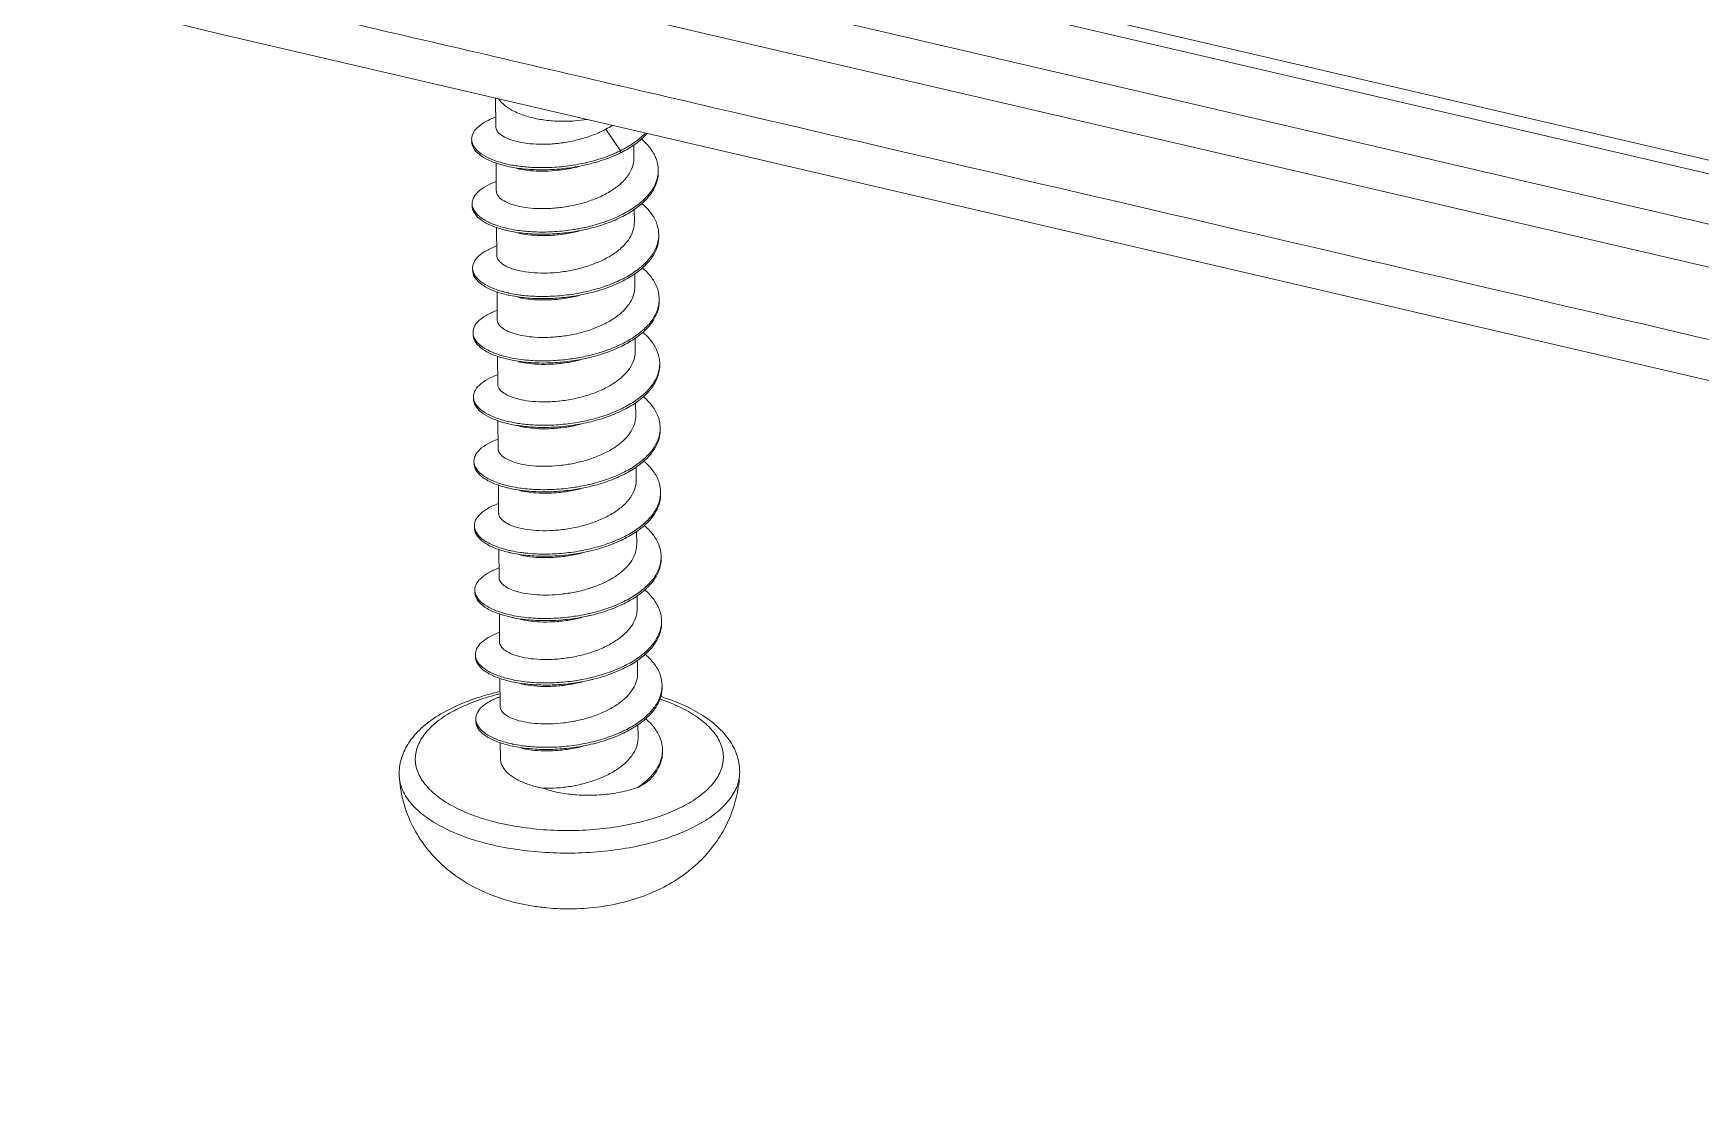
# Model space of a CAD drawing. Header units: millimetres. Extents: x 2741 to 3169, y 1046 to 1343.
# Drawn here: x 2906.36 to 2919.72, y 1077.72 to 1086.26 of the extents above; entities that cross this region are included whole.
import ezdxf

# ---------------------------------------------------------------- set-up
doc = ezdxf.new("R2010")
doc.units = ezdxf.units.MM
doc.layers.add('from', color=7, linetype='Continuous', lineweight=13)

# ---------------------------------------------------------------- blocks, each defined once
blk = doc.blocks.new('*u57')
at = {"color": 7, "linetype": 'Continuous'}
for p, q in [((-7.808424326146451, 22.87315859385569), (-122.8048447477468, 49.65157841505572)), ((-15.39636975754684, 25.9610767150557), (-114.4045465994468, 49.01642512875571)), ((-15.55259597934673, 25.82995056145569), (-114.5365916665464, 48.8796679528557)), ((-15.77182649304677, 25.25969941355572), (-114.7566538188466, 48.3096104627557)), ((-121.8494613943467, 48.03123806905569), (-6.841690504246799, 21.25016474595571)), ((-118.4183360347465, 46.88042782695572), (-118.4208852362467, 47.23284532795572)), ((-117.0614337330467, 46.84877728605574), (-116.8807002545468, 46.58397553255571)), ((-116.8807002545468, 46.58397553255571), (-116.8805087201467, 46.55749662745575)), ((-116.7155074920465, 46.49554082795572), (-116.7166517936466, 46.65373621275569)), ((-118.4125900035465, 46.08606067355572), (-118.4151026537465, 46.43342509855574)), ((-116.7097614608465, 45.70117367445573), (-116.7109275649468, 45.86238316135575)), ((-118.4068439724465, 45.29169352005567), (-118.4093586153467, 45.63933343375572)), ((-116.7040154297465, 44.90680652095568), (-116.7051892847467, 45.06908755605571)), ((-118.4010979412465, 44.49732636655574), (-118.4036040517467, 44.84378668965576)), ((-116.6982693985465, 44.11243936745575), (-116.6994340003466, 44.27344117575569)), ((-118.3953519101465, 43.70295921305569), (-118.3978483765468, 44.04808628215574)), ((-116.6925233674465, 43.31807221405575), (-116.6936660885467, 43.47604909475569)), ((-118.3896058789464, 42.9085920595557), (-118.3921181474466, 43.25590370025571)), ((-117.2789222188467, 43.25975256675576), (-117.2752742690468, 43.26059851315574)), ((-116.6867773363465, 42.5237050605557), (-116.6879427395465, 42.68481766955574)), ((-118.3838598478465, 42.1142249061557), (-118.3863746556467, 42.4618876070557)), ((-116.6810313051465, 41.72933790705571), (-116.6822051541467, 41.8916181002557)), ((-118.3781138167465, 41.31985775265571), (-118.3806208072465, 41.66643974515569)), ((-116.6752852740465, 40.93497075355572), (-116.6764483700467, 41.09576440225567)), ((-118.3723677855464, 40.52549059915566), (-118.3748689431468, 40.87126621075572)), ((-116.6695392428464, 40.14060360005567), (-116.6706982640467, 40.3008339141557)), ((-118.3666217544464, 39.73112344565573), (-118.3691367675465, 40.07881453665573)), ((-116.6637932117465, 39.34623644665567), (-116.6649663066464, 39.5084124000557)), ((-118.3619550211465, 39.08596515885574), (-118.3633745961465, 39.28221604555574)), ((-118.1459250147468, 37.30375122905571), (-118.0660272436467, 37.28648097865573)), ((-117.8073826657464, 37.24834208615573), (-117.7910405559464, 37.24621104065568))]:
    blk.add_line(p, q, dxfattribs=at)
blk.add_lwpolyline([(-124.1236967071468, 48.6634486054557), (-122.8072995105467, 48.26531738695576), (-121.8494613943467, 48.03123806905569)], dxfattribs=at)
for centre, radius, start, end in [((-117.5691244451468, 47.97531556235572), 1.5523385407, 295.9566858886882, 296.3258461825041), ((-117.5551639918467, 47.92104781635572), 1.5213255997, 296.3251974870036, 296.8230466709131), ((-117.8328610687468, 48.73656053855575), 2.3598462079, 280.5307520643049, 283.0020711014049), ((-117.8237678251467, 48.69593735505566), 2.3182186861, 283.0089802595114, 283.1652606744097), ((-116.8034124431465, 46.3415531334557), 0.3889460718, 352.7841283953026, 0.4833420554999617), ((-117.9096021045466, 47.2589438609557), 1.6745739922, 257.9520804643929, 261.9877242949879), ((-117.8255649783464, 47.93516081485569), 2.3526482396, 280.5064663056078, 282.9895626614959), ((-116.7856163898464, 45.54715199635575), 0.3769502088, 356.5333283515991, 0.5039543418992888), ((-117.8209567337467, 47.14690309335572), 2.3588596289, 280.4899809887067, 282.9663222206067), ((-117.9299641331468, 46.33557194285572), 1.5429555604, 257.3735663220104, 257.8734409949129), ((-117.9030194131465, 46.46823694335569), 1.6783212882, 257.9255264407076, 261.9464412781132), ((-117.8338418045464, 47.2139785654557), 2.4271599978, 280.321744991609, 280.5007859374096), ((-116.7894109696467, 44.75380997415573), 0.3864900547, 356.4718900100991, 0.3395513897003528), ((-117.8971174613466, 45.6758132778557), 1.6802661656, 258.0187352721001, 261.9186172505929), ((-117.8178945015466, 46.36505720635569), 2.3716617452, 280.5519215859115, 282.9447738092869), ((-116.7928161551467, 43.95933690835568), 0.3955870884, 356.537305253501, 0.3470347377012494), ((-117.8098848635468, 45.55908617095571), 2.3598424426, 280.5317952226057, 283.0028306986074), ((-116.7808757181465, 43.16411186485573), 0.3893917276, 352.5681153965968, 0.4787641308997954), ((-117.8865626527468, 44.08184846705569), 1.6749510397, 257.9541375780058, 261.9888929195957), ((-117.8025943823468, 44.75772197645568), 2.3526801157, 280.5074665122896, 282.9904333156991), ((-116.7629779485464, 42.36965065055574), 0.3772937809, 356.5372469631002, 0.5084630122004686), ((-117.9077149259465, 43.15455987135567), 1.539336761, 257.2946676874093, 257.8735284007008), ((-117.8801428779466, 43.29017624365571), 1.677719796, 257.9258531058952, 261.9486737479086), ((-117.7978577800468, 43.96887095675572), 2.3582846908, 280.4903995057063, 282.9674519907955), ((-116.7666063738466, 41.5763574358557), 0.3866688393, 356.4708878533986, 0.3370117834000043), ((-117.8730147762467, 42.50485486855575), 1.6868681705, 258.0222144560021, 261.9068778378994), ((-117.7945056115468, 43.1855436025557), 2.3695775845, 280.5493824235007, 282.9447295474), ((-116.7696740778465, 40.7814565448557), 0.3954197444, 356.5839937532999, 0.4068232195991943), ((-118.5302196104467, 40.37007606505574), 0.1409345532, 179.8502377694999, 190.1258872708034), ((-117.8694070997467, 41.69885985945575), 1.6750472233, 257.965761725792, 261.9106969039903), ((-117.7856485676466, 42.37578085005566), 2.3538750304, 280.5157584422972, 282.9963802708108), ((-117.7716717106464, 42.31400931305575), 2.290542584, 283.003207615408, 284.0158634853032), ((-116.7453463512466, 39.98660539505568), 0.3769035521, 356.5309430630001, 0.5004501783999261), ((-117.7810445272466, 41.58784535055577), 2.3604028675, 280.505225237896, 282.9631086770893), ((-117.8864028638468, 40.79125520495575), 1.5595484002, 257.7418965631884, 257.874537110109), ((-117.8622560449467, 40.91072420075568), 1.6814248118, 257.9251984448899, 261.936319288603), ((-116.7555317191468, 39.1933209806557), 0.3928026098, 356.4973026576999, 0.3222431370991575), ((-119.1553015448467, 38.89426526625573), 0.4551814453, 183.1935309715002, 188.0860794625001), ((-117.5680067835465, 40.14676586715575), 1.4508058743, 256.9103156961989, 259.478492287889), ((-117.1047418384464, 39.42247643135568), 0.8168784721, 314.0083849618049, 314.624551408197), ((-117.7177215835468, 41.11039490495568), 2.8944857009, 253.1793972305019, 256.940509764594), ((-117.6035932211466, 39.64540709955571), 2.4036380739, 249.8094195619047, 256.960098873597)]:
    blk.add_arc(centre, radius, start, end, dxfattribs=at)
for points, start_tangent, end_tangent in [([(-7.690982559946406, 21.95600686775572), (-9.484798620546371, 22.37360424925572), (-11.28283633304682, 22.79249058355572), (-14.8765317008465, 23.62929548295574), (-22.06429285394643, 25.30305343115572), (-29.25213064714671, 26.97683503235567), (-36.43997378444647, 28.65061821965571), (-50.81566232794648, 31.99818523615568), (-65.19135069854656, 35.34575220385568), (-79.56703906984649, 38.69331917085572), (-93.94272762884657, 42.04088617295571), (-101.1305706763465, 43.71466944385571), (-108.3184077932465, 45.38845167545571), (-115.5061583010465, 47.06221954535573), (-119.0997952140465, 47.89907892585575), (-120.8981587062467, 48.31766162695573), (-121.5833731360467, 48.4774819567557)], (-0.9737371994839252, 0.2276749137283307), (-0.9738609253290512, 0.2271451036611712)), ([(-117.2951214244467, 46.96951617975571), (-117.4458629342466, 46.95132936695575), (-117.6290384606468, 46.9468066156557), (-117.8095462260467, 46.96084219065574), (-117.9789849187464, 46.99278226655571), (-118.1294835691465, 47.04114382795569), (-118.2540286534468, 47.10367352505568), (-118.3468331652466, 47.17746495035573), (-118.3820538435466, 47.22054040605576)], (-0.9862660545732995, -0.1651643714498299), (-0.5607000043619937, 0.8280190246053892)), ([(-118.4201680296464, 46.9978682241557), (-118.5142835576466, 46.95803721835568), (-118.6255091628468, 46.88770283865574), (-118.6940752629466, 46.80910093085572), (-118.7172262585468, 46.72642334855573), (-118.7172217022467, 46.72538181815571)], (-0.9404775777129045, -0.3398557426604228), (0.008191619439648374, -0.9999664481226138)), ([(-116.9820551934467, 46.89639042815571), (-117.0614337330467, 46.84877728605574)], (-0.8334058626761164, -0.5526614407185272), (-0.8786220436965421, -0.4775178576037885)), ([(-118.7172217022467, 46.72538181815571), (-118.7147428346466, 46.70000874745574)], (0.008191621280707944, -0.9999664481075321), (0.1814101927236181, -0.9834075157207108)), ([(-118.7170301678466, 46.69890291305575), (-118.6938451094466, 46.61754727795574), (-118.6252567668466, 46.5397753204557), (-118.5140410124468, 46.47078698015571), (-118.3646869198465, 46.41438671245572), (-118.2697033727468, 46.39021870725571)], (0.008191619546398871, -0.9999664481217394), (0.9770648689399112, -0.2129418744245346)), ([(-118.7147428346466, 46.70000874745574), (-118.6940366438466, 46.64402618305576), (-118.6254483012467, 46.56625422555572), (-118.5142325468464, 46.49726588525573), (-118.3648784542465, 46.44086561755569), (-118.2640470949468, 46.41543529225572)], (0.1814101932723313, -0.983407515619489), (0.9779010619220567, -0.209068202010047)), ([(-117.0614337330467, 46.84877728605574), (-117.2163194647464, 46.77776031925572), (-117.3871547172466, 46.72300118605574), (-117.5662341546467, 46.68576222145566), (-117.7454771674466, 46.66651384265572), (-117.9167950238466, 46.66491299865572), (-118.0725138132466, 46.6798274478557), (-118.2055652300464, 46.70938007195571), (-118.3099280720467, 46.75102593205571), (-118.3808881868467, 46.80167260595567), (-118.4152489484468, 46.8578311156557), (-118.4179213358466, 46.88042658355573)], (-0.8786220435412014, -0.4775178578896116), (0.002657493296748813, 0.9999964688584544)), ([(-116.8807002545468, 46.58397553255571), (-116.7114431987466, 46.68338682505566), (-116.5767914884468, 46.79704635095572), (-116.5721136882466, 46.80193923945569)], (0.8962839358317286, 0.4434806719238006), (0.6878237676226144, 0.7258777202073582)), ([(-116.8686862947466, 46.56341017995572), (-116.7112516644465, 46.65690791995576), (-116.5765999540467, 46.7705674458557), (-116.5529305335467, 46.79628469545571)], (0.8923966768770812, 0.4512517823773582), (0.6592552277852051, 0.7519192407685)), ([(-116.4144802108467, 46.3448342086557), (-116.4236723199465, 46.42655946775574), (-116.4757694197465, 46.55741813455575), (-116.5717461976465, 46.68102559055569), (-116.6250900188465, 46.73053390925571)], (-0.008112974961196607, 0.9999670892770817), (-0.7616403211507705, 0.6480000163559808)), ([(-116.7155457897466, 46.49560716385571), (-116.7252839563466, 46.41348313775575), (-116.7707719723467, 46.30532266965577), (-116.8496585755465, 46.20502927725568), (-116.9618481536468, 46.11184415635569), (-117.1022514835468, 46.03042396465571), (-117.2614581216467, 45.9648517952557), (-117.4301012579467, 45.91662848665567), (-117.6065432643468, 45.88477218485571), (-117.7830478248466, 45.87014247875572), (-117.9482183928467, 45.87255046195571)], (0.005993992985285389, -0.9999820358626911), (-0.9978192261374565, 0.06600599935193542)), ([(-117.2972887022465, 46.41176953155571), (-117.0781554229466, 46.47503898855575), (-116.8805087201467, 46.55749662745575)], (0.9738895569184624, 0.2270223137164298), (0.8962839358240187, 0.4434806719393827)), ([(-117.2957691036468, 46.43864800125573), (-117.0783469573466, 46.50151789365572), (-116.8896789726468, 46.57956888235572)], (0.9737170685379687, 0.2277609941096694), (0.8991226871958348, 0.4376966910655608)), ([(-118.2697033727468, 46.39021870725571), (-118.1832204241464, 46.37387171115574), (-117.9769614945467, 46.35189904105573), (-117.7542291614468, 46.3503785662557), (-117.5240062843468, 46.3703959884557), (-117.2972887022465, 46.41176953155571)], (0.9770648689572972, -0.2129418743447608), (0.9738895569246456, 0.2270223136899053)), ([(-118.2640470949468, 46.41543529225572), (-118.1834119585465, 46.40035061625576), (-118.1514554579467, 46.39546865115574)], (0.9779010619525349, -0.2090682018674878), (0.9898347202857065, -0.1422224543344594)), ([(-118.1547494219467, 46.36408327215577), (-118.1009177044466, 46.35280437005571), (-117.9515612411465, 46.33468665045575)], (0.9726628618400409, -0.2322217845016735), (0.9978192261497377, -0.0660059991662781)), ([(-118.1514554579467, 46.39546865115574), (-117.9771530289468, 46.37837794615569), (-117.7544206958464, 46.37685747135572), (-117.5241978187464, 46.39687489355572), (-117.4015679381464, 46.41646132515575)], (0.9898347202972438, -0.1422224542541619), (0.9831350598727739, 0.1828809832895628)), ([(-117.9515612411465, 46.33468665045575), (-117.8065860690467, 46.33170481545574), (-117.6522730975466, 46.3418400974557), (-117.4934545196465, 46.36593546935569), (-117.3963313436466, 46.3877794554557)], (0.9978192261386455, -0.06600599933396036), (0.9691113895551715, 0.2466234267754075)), ([(-117.2967518732466, 45.64271442745576), (-117.2348965189467, 45.6579052327557), (-117.0215724782465, 45.72579000385571), (-116.8300820075465, 45.81276468255567), (-116.6681490122464, 45.91634887945577), (-116.5423063196467, 46.0333928911557), (-116.4576324256468, 46.1602046237557), (-116.4175468458466, 46.29269837335573)], (0.9743759897061847, 0.224925389149587), (0.1259890332351694, 0.9920316343264803)), ([(-117.2915420830468, 45.61739985665571), (-117.2347049846467, 45.63142632765573), (-117.0213809439465, 45.69931109875574), (-116.8298904731464, 45.78628577745576), (-116.6679574778468, 45.88986997435575), (-116.5421147853467, 46.00691398605574), (-116.4574408912467, 46.13372571865568), (-116.4173553114465, 46.26621946825571), (-116.4142886765467, 46.31835530355573)], (0.9738698313194881, 0.2271069167721492), (-0.00811297500283126, 0.9999670892767439)), ([(-118.4138186190467, 46.20369319835572), (-118.5397896188465, 46.14726770535572), (-118.6408210298464, 46.07451464815574), (-118.6983461971467, 45.99450576245573), (-118.7113091344468, 45.93101431695573)], (-0.9407325478742585, -0.3391493378587166), (-0.002047043407894403, -0.9999979048044483)), ([(-117.9482183928467, 45.87255046195571), (-118.0959183426467, 45.89036609965569), (-118.2206725096466, 45.92163162025571), (-118.3176875067466, 45.96413119305572), (-118.3818929000468, 46.01455845465574), (-118.4110403565464, 46.07021383755568), (-118.4123276004466, 46.08607322135572)], (-0.9978192261422398, 0.0660059992796233), (0.00819629115923726, 0.9999664098414672)), ([(-118.7113091344468, 45.93101431695573), (-118.7100544382465, 45.91148959915574), (-118.7091756640466, 45.90578445995573)], (-0.002047043241403815, -0.999997904804789), (0.1722325413718873, -0.9850563190460642)), ([(-118.7111176000467, 45.9045354118557), (-118.7098629038464, 45.88501069405572), (-118.6752898215468, 45.80335698785575), (-118.5958360182467, 45.72738057105573), (-118.4747106557465, 45.66116749775574), (-118.3168021352467, 45.60841038835571), (-118.2639553913468, 45.59586050585574)], (-0.002047043289718685, -0.9999979048046901), (0.9770257666285892, -0.2131212127964217)), ([(-118.7091756640466, 45.90578445995573), (-118.6754813558464, 45.8298358930557), (-118.5960275526468, 45.7538594761557), (-118.4749021900466, 45.68764640285576), (-118.3169936696468, 45.63488929345567), (-118.2591354238466, 45.62125508895571)], (0.1722325419333958, -0.985056318947887), (0.9777381090330549, -0.2098289544950032)), ([(-116.4086807621466, 45.55046748045572), (-116.4265782527468, 45.66499136945572), (-116.4897886909466, 45.79444422915572), (-116.5960841563465, 45.9156340916557), (-116.6189580339465, 45.93582221815575)], (-0.008583930652663736, 0.9999631573885863), (-0.7611420564880951, 0.6485852063106847)), ([(-116.7098012294464, 45.70117336575572), (-116.7121917553468, 45.6589829157557), (-116.7410268109466, 45.55687057505571), (-116.8013148046466, 45.4587235880557), (-116.8907320021467, 45.36735971685573), (-117.0058352503465, 45.28533605265574), (-117.1421942951465, 45.2148507472557), (-117.2945620346468, 45.15765854015569), (-117.4570761615464, 45.11500332435571), (-117.6234844483465, 45.08757034455573), (-117.7873850175465, 45.07545986345571), (-117.9424723616467, 45.07818330855571)], (0.007762301927242614, -0.9999698728805736), (-0.9978192261391684, 0.06600599932605453)), ([(-118.2639553913468, 45.59586050585574), (-118.1284811099467, 45.57225962835571), (-117.9173437659465, 45.55519641655576), (-117.6919057193468, 45.55893278065571), (-117.4612588618465, 45.58434258715573), (-117.2915420830468, 45.61739985665571)], (0.9770257666148746, -0.2131212128592944), (0.9738698313113774, 0.2271069168069294)), ([(-118.1490023203464, 45.56972061805573), (-118.0935151598464, 45.5581351345557), (-117.9458152100465, 45.5403194969557)], (0.9726354489604134, -0.2323365735857689), (0.9978192261256207, -0.06600599953085741)), ([(-118.1430130428466, 45.60071667835575), (-118.1286726442468, 45.59873853345573), (-117.9175353003466, 45.58167532165567), (-117.6920972537464, 45.58541168575573), (-117.4614503962466, 45.6108214922557), (-117.3965678230466, 45.62195628865572)], (0.9900820440249329, -0.1404903772484465), (0.983206179943377, 0.1824982403234398)), ([(-117.9458152100465, 45.5403194969557), (-117.7806446420468, 45.53791151375572), (-117.6041400816466, 45.5525412198557), (-117.4276980752466, 45.58439752155573), (-117.3905852780467, 45.59341216575569)], (0.9978192261441552, -0.06600599925067063), (0.9691377209020736, 0.2465199341325863)), ([(-117.2916798383467, 44.84818938425576), (-117.1748351267465, 44.87843788735569), (-116.9661367328467, 44.95123261895571), (-116.7812760883467, 45.04257225145568), (-116.6277099364465, 45.14980050085569), (-116.5116339456467, 45.26962081935574), (-116.4377330427465, 45.39822923605573), (-116.4093559468465, 45.52435859955574)], (0.9744590930501561, 0.2245650818178721), (0.06045877942669986, 0.9981706948163894)), ([(-117.2857954316464, 44.82303004165567), (-117.1746435923465, 44.85195898215574), (-116.9659451985467, 44.92475371385569), (-116.7810845540466, 45.01609334635572), (-116.6275184021465, 45.12332159575567), (-116.5114424113467, 45.24314191425572), (-116.4375415083464, 45.37175033095571), (-116.4088010895466, 45.50498874085571), (-116.4084892277465, 45.5239885753557)], (0.9738838833604029, 0.2270466510012014), (-0.008583930608529544, 0.9999631573889651)), ([(-118.4082277581465, 45.4092683765557), (-118.4316867471466, 45.40046983195572), (-118.5628772550467, 45.33581072475567), (-118.6534652950468, 45.26088156365574), (-118.6998078491465, 45.17972620175573), (-118.7053839248465, 45.13664968355573)], (-0.9403631621187116, -0.3401721965859321), (0.006287369528499067, -0.9999802342968646)), ([(-118.4066684354466, 45.29163444885569), (-118.4059607519466, 45.27987285155575), (-118.3794553038465, 45.2240692982557), (-118.3174992168465, 45.1730492022557), (-118.2201428003468, 45.12902863775571), (-118.0921056906468, 45.09635176975576), (-117.9424723616467, 45.07818330855571)], (-0.008635018781132663, -0.9999627175303335), (0.9978192261340602, -0.06600599940327784)), ([(-118.7053839248465, 45.13664968355573), (-118.7000448608464, 45.09663938925576)], (0.00628736991013971, -0.9999802342944651), (0.2591926974034113, -0.9658256289893865)), ([(-118.7051923904464, 45.11017077845571), (-118.6998533265464, 45.07016048415574), (-118.6539826551466, 44.98951480295568), (-118.5638601621467, 44.91558446475574), (-118.4331249256466, 44.8523730728557), (-118.2670525963467, 44.80345228895567), (-118.2582082766467, 44.80149832135572)], (0.006287369710235394, -0.999980234295722), (0.9770832237740763, -0.212857637446389)), ([(-118.7000448608464, 45.09663938925576), (-118.6541741894466, 45.0159937080557), (-118.5640516964468, 44.9420633698557), (-118.4333164600466, 44.87885197795572), (-118.2672441307468, 44.82993119405569)], (0.2591926986141408, -0.9658256286644703), (0.9758133937105573, -0.2186051706961322)), ([(-116.4029277018467, 44.7561004127557), (-116.4032789012467, 44.77025441275572), (-116.4322816880467, 44.9031736646557), (-116.5064497368467, 45.03096367495573), (-116.6114966800465, 45.13998514135574)], (-0.006098579875413412, 0.9999814034888366), (-0.7598367870905235, 0.6501138800117643)), ([(-116.7040515055464, 44.90688724075574), (-116.7142615963467, 44.8228646897557), (-116.7606392967468, 44.71434153505572), (-116.8402431082468, 44.61419618065571), (-116.9525792693466, 44.52157903065574), (-117.0929844127468, 44.44060615415572), (-117.2521700677466, 44.37536000965576), (-117.4210621347465, 44.32732787805571), (-117.5963350745465, 44.29586995135571), (-117.7719141046464, 44.28139597545572), (-117.9367263305467, 44.28381615505566)], (0.005993359437948653, -0.9999820396600368), (-0.9978192261387656, 0.06600599933214267)), ([(-118.2582082766467, 44.80149832135572), (-118.0723428043466, 44.77181790585576), (-117.8568491843466, 44.75976912605574), (-117.6292628970468, 44.76881591025574), (-117.3987624019464, 44.79961813125573), (-117.2857954316464, 44.82303004165567)], (0.9770832237861661, -0.2128576373908935), (0.9738838833498553, 0.2270466510464435)), ([(-118.1432572605468, 44.77534938035569), (-118.0897025078466, 44.76412080475575), (-117.9400691788464, 44.74595234345571)], (0.9726634132440569, -0.2322194749292597), (0.9978192261327438, -0.06600599942317796)), ([(-118.1381500754464, 44.80646803095567), (-118.0725343387467, 44.79829681095566), (-117.8570407186467, 44.78624803115571), (-117.6294544314464, 44.79529481545569), (-117.3989539363465, 44.82609703635569)], (0.9900084716458706, -0.1410078936421917), (0.9838169235407865, 0.179176619442221)), ([(-117.9400691788464, 44.74595234345571), (-117.7754036223464, 44.74352719275572), (-117.5983606936466, 44.75817844135571), (-117.4189442732468, 44.79072972585573), (-117.3848392755467, 44.79904512455573)], (0.9978192261390707, -0.06600599932753233), (0.9691390506676978, 0.2465147063988549)), ([(-117.2866143436468, 44.05366783475574), (-117.1157192431465, 44.10022467935573), (-116.9121626081464, 44.17781232165567), (-116.7343890029465, 44.27335403695577), (-116.5895695842464, 44.38402420975569), (-116.4835475532468, 44.50638759305571), (-116.4206026920465, 44.63653773805572), (-116.4036534190468, 44.73002606065575)], (0.9745432000918032, 0.2241998018617056), (0.06137201769878123, 0.9981149610358421)), ([(-117.2800498034467, 44.02866461545568), (-117.1155277087464, 44.07374577425571), (-116.9119710737468, 44.15133341655576), (-116.7341974685464, 44.24687513185575), (-116.5893780498468, 44.35754530465573), (-116.4833560188467, 44.47990868795569), (-116.4204111576464, 44.6100588329557), (-116.4027361675467, 44.72962150765574)], (0.9739018359747451, 0.2269696320766744), (-0.006098579933408453, 0.999981403488483)), ([(-118.6633966314466, 44.4468667173557), (-118.6984425223468, 44.36482821345567), (-118.6997907611467, 44.34228340075572)], (-0.5853555837853422, -0.8107766896817652), (0.01575157976034125, -0.9998759361716102)), ([(-118.4029460439465, 44.61473256555576), (-118.4618918145466, 44.5912786052557), (-118.5834753355466, 44.52372403185569), (-118.6633966314466, 44.4468667173557)], (-0.9402326950382833, -0.3405326404047734), (-0.5853555835158945, -0.8107766898762981)), ([(-118.4008875857467, 44.49734662415574), (-118.3932480001467, 44.46102592525574), (-118.3553641582466, 44.4106111827557), (-118.2878952151468, 44.36542803665571), (-118.1933534430468, 44.32781306945571), (-118.0746641420465, 44.2999034728557), (-117.9367263305467, 44.28381615505566)], (0.01751593896122286, -0.9998465841729454), (0.9978192261391582, -0.06600599932620939)), ([(-118.6997907611467, 44.34228340075572), (-118.6872081734468, 44.28193885835572)], (0.01575157980814384, -0.9998759361708571), (0.3786080803335579, -0.9255570871135601)), ([(-118.6995992268467, 44.3158044956557), (-118.6870166390468, 44.25545995325569), (-118.6299621714466, 44.17608437185572), (-118.5293941201467, 44.1044455947557), (-118.3893724883465, 44.04445488205567), (-118.2524646571464, 44.0071200850557)], (0.01575157944418798, -0.9998759361765908), (0.9771389727767591, -0.2126015707392115)), ([(-118.6872081734468, 44.28193885835572), (-118.6301537057466, 44.20256327695574), (-118.5295856545467, 44.13092449985572), (-118.3895640226465, 44.0709337871557), (-118.2459269947467, 44.03215081355575)], (0.3786080795650253, -0.9255570874279357), (0.9780881906658888, -0.208190997115457)), ([(-116.3972363230464, 43.96173292465573), (-116.4004057102466, 44.00899228515573), (-116.4407544485466, 44.14104145835574), (-116.5256973059468, 44.2669156856557), (-116.6060144527464, 44.34586134315572)], (-0.006119819630431579, 0.9999812737285089), (-0.7601294671305421, 0.6497716469651766)), ([(-118.2524646571464, 44.0071200850557), (-118.2155471405467, 43.99955411175574), (-118.0149301305464, 43.97257708215574), (-117.7956131361466, 43.96563531795573), (-117.5664413889467, 43.98003298285573), (-117.3366572375467, 44.01621432465572), (-117.2800498034467, 44.02866461545568)], (0.9771389728026818, -0.212601570620069), (0.973901835965398, 0.2269696321167818)), ([(-118.1333284955467, 44.01223318225573), (-118.0151216648464, 43.9990559872557), (-117.7958046705467, 43.99211422315568), (-117.5666329233468, 44.00651188795575), (-117.3835804373466, 44.0335017754557)], (0.9899087308467728, -0.1417064027958218), (0.9830686515604699, 0.1832376225535561)), ([(-116.6982983403468, 44.11246269695573), (-116.7083528360467, 44.0291452642557), (-116.7539630099468, 43.92150877595572), (-116.8336515161468, 43.82068132705569), (-116.9451992568465, 43.72833606165568), (-117.0821898306467, 43.64870533985572), (-117.2390087892468, 43.58355598555573), (-117.4096178510467, 43.53428184995573), (-117.5890929637467, 43.50169856735567), (-117.7662625874468, 43.48702561715572), (-117.9309802993466, 43.48944900155573)], (0.005944712185880124, -0.9999823300424), (-0.997819226138224, 0.0660059993403312)), ([(-118.3971970899465, 43.8203955336557), (-118.4898423041468, 43.78128724825569), (-118.6015188808465, 43.71106693795571), (-118.6705764152466, 43.63253418455571), (-118.6942395049468, 43.5498780548557), (-118.6942359132468, 43.54791321975574)], (-0.9404631436679205, -0.3398956831180013), (0.00900456692938593, -0.999959458065383)), ([(-118.1375062915467, 43.98100293785569), (-118.0722609592467, 43.9676725078557), (-117.9343231477465, 43.95158518995572)], (0.9725518433915258, -0.2326862950750332), (0.9978192261371585, -0.06600599935643899)), ([(-117.9343231477465, 43.95158518995572), (-117.7695109218466, 43.94916501035573), (-117.5939318917467, 43.9636389863557), (-117.4186589519468, 43.99509691295572), (-117.3790931624467, 44.00467764925571)], (0.9978192261415786, -0.06600599928962238), (0.9691375979176067, 0.2465204176178747)), ([(-117.2752742690468, 43.26059851315574), (-117.0576808482465, 43.32324122445573), (-116.8597693796464, 43.4054928851557), (-116.6895225159465, 43.50506342955572), (-116.5538081085465, 43.61896489235573), (-116.4581024538465, 43.74363181505566), (-116.4062696146466, 43.87506492315572), (-116.3979512760466, 43.93544398555571)], (0.9739673616213307, 0.2266882848679755), (0.06034426483709325, 0.9981776243240834)), ([(-117.2743045656466, 43.23430086625569), (-117.0574893138464, 43.29676231935571), (-116.8595778452468, 43.37901398005567), (-116.6893309815464, 43.47858452445575), (-116.5536165741464, 43.59248598725571), (-116.4579109194465, 43.71715290995576), (-116.4060780803466, 43.8485860180557), (-116.3970447886468, 43.93525401955571)], (0.9738891528839333, 0.2270240469532133), (-0.006119819512476603, 0.9999812737292307)), ([(-117.9309802993466, 43.48944900155573), (-118.0712875981467, 43.50594774105571), (-118.1914160203464, 43.53463376615571), (-118.2867421975466, 43.57345071785574), (-118.3535958975467, 43.61995291085572), (-118.3894010697468, 43.67139932075571), (-118.3950554025464, 43.70296325525567)], (-0.9978192261436167, 0.06600599925881154), (-0.01363126644330249, 0.9999070899714393)), ([(-118.6942359132468, 43.54791321975574), (-118.6917426979467, 43.52251449535572)], (0.009004568456389073, -0.9999594580516323), (0.1815534851336115, -0.9833810716277996)), ([(-118.6940443788467, 43.52143431465572), (-118.6713704736467, 43.44097487065574), (-118.6032736358466, 43.36312832585571), (-118.4925089669464, 43.29402093025567), (-118.3435473632467, 43.23746193685571), (-118.2467192956465, 43.21274987485572)], (0.009004566931267154, -0.999959458065366), (0.9770681045914903, -0.2129270273826051)), ([(-118.6917426979467, 43.52251449535572), (-118.6715620080467, 43.4674537757557), (-118.6034651702466, 43.38960723095568), (-118.4927005013465, 43.32049983535569), (-118.3437388976467, 43.26394084195573), (-118.2410242899468, 43.23795827515573)], (0.1815534849226621, -0.9833810716667455), (0.9779097397103503, -0.2090276081756549)), ([(-116.3914975847465, 43.16736558835572), (-116.4003660650465, 43.24761499575573), (-116.4519615144468, 43.37853063305573), (-116.5474697557465, 43.5022408772557), (-116.6018924331465, 43.55288397235569)], (-0.008034125945657784, 0.9999677258893356), (-0.7614468816767859, 0.6482273107365185)), ([(-118.2467192956465, 43.21274987485572), (-118.1623989437467, 43.19675493555576), (-117.9563708600467, 43.17456472825569), (-117.7337728401467, 43.17280994515573), (-117.5035823310468, 43.19258572985569), (-117.2743045656466, 43.23430086625569)], (0.977068104583207, -0.2129270274206147), (0.9738891528959859, 0.2270240469015102)), ([(-118.2410242899468, 43.23795827515573), (-118.1625904781467, 43.22323384065572), (-118.1284362566466, 43.21799473065573)], (0.9779097397164165, -0.2090276081472744), (0.9898366797818137, -0.1422088160365431)), ([(-118.1284362566466, 43.21799473065573), (-117.9565623943467, 43.20104363335571), (-117.7339643744467, 43.1992888502557), (-117.5037738654464, 43.21906463495571), (-117.3785501803468, 43.23899851215572)], (0.989836679759524, -0.1422088161916885), (0.9831319643780777, 0.1828976233254613)), ([(-117.9285771165464, 43.15721803655572), (-117.7638594047467, 43.15479465215572), (-117.5866897809465, 43.16946760235567), (-117.4072146682465, 43.20205088495572), (-117.3733472175468, 43.2103108348557)], (0.9978192261450152, -0.06600599923767084), (0.9691390629447275, 0.2465146581333771)), ([(-117.9252342682466, 42.69508184805574), (-117.7701469241465, 42.69235840295573), (-117.6062463549465, 42.70446888415569), (-117.4398380680468, 42.73190186395573), (-117.2773239412468, 42.77455707975571), (-117.1249562017465, 42.83174928685571), (-116.9885971568465, 42.90223459215576), (-116.8734939087467, 42.98425825645569), (-116.7840767112466, 43.07562212755568), (-116.7237887174465, 43.17376911465573), (-116.6949536619468, 43.27588145535572), (-116.6925631360468, 43.31807190535574)], (0.9978192261391684, -0.06600599932605453), (-0.007762301927242614, 0.9999698728805736)), ([(-118.3908748269464, 43.02621118875572), (-118.5154550701468, 42.97054989505568), (-118.6169492233466, 42.89790016345569), (-118.6749728215468, 42.81794882525571), (-118.6883369607467, 42.75354572715571)], (-0.940727124535742, -0.3391643807399511), (-0.002049457158464109, -0.9999978998604725)), ([(-118.1317651896466, 43.18661510945572), (-118.0782318931465, 43.17539043155568), (-117.9285771165464, 43.15721803655572)], (0.9726634429076416, -0.2322193506817489), (0.9978192261450284, -0.0660059992374703)), ([(-117.2737392763465, 42.4652525647557), (-117.2143684824464, 42.47979809275569), (-117.0008492596467, 42.54746009975571), (-116.8090724169465, 42.63423536265572), (-116.6467733996465, 42.73765152785575), (-116.5204997847468, 42.85456566315571), (-116.4353474327468, 42.98129090825569), (-116.3947551399465, 43.11374504445575)], (0.9743729279504063, 0.2249386522529031), (0.1297332571406563, 0.991548930709764)), ([(-117.2685579987465, 42.43993141525573), (-117.2141769480468, 42.45331918755573), (-117.0006577253466, 42.52098119465575), (-116.8088808825464, 42.60775645755569), (-116.6465818652464, 42.71117262275573), (-116.5203082503467, 42.82808675805575), (-116.4351558983467, 42.95481200315572), (-116.3945636056465, 43.08726613935573), (-116.3913060503464, 43.14088668315571)], (0.9738697527027337, 0.2271072538927736), (-0.008034125959344725, 0.9999677258892256)), ([(-117.9252342682466, 42.69508184805574), (-118.0729148529467, 42.71289396955569), (-118.1978087893467, 42.74420321625576), (-118.2942478393466, 42.78639907625575), (-118.3585066645464, 42.8366344310557), (-118.3879683432465, 42.89228594295571), (-118.3893303696468, 42.90859635195574)], (-0.9978192261398755, 0.0660059993153656), (0.008070788675861806, 0.9999674306546938)), ([(-118.6883369607467, 42.75354572715571), (-118.6871950969467, 42.73494211225568), (-118.6861960579467, 42.72833965865573)], (-0.002049455785226171, -0.999997899863287), (0.1727214327327412, -0.9849707136127193)), ([(-118.6881454264467, 42.72706682205569), (-118.6870035625466, 42.70846320715577), (-118.6529394040467, 42.62677047355572), (-118.5739689059465, 42.55070812405575), (-118.4532817541467, 42.48436567575573), (-118.2957486914465, 42.43144096245572), (-118.2409713655466, 42.41839143935567)], (-0.002049457207232405, -0.9999978998603727), (0.9770257253644755, -0.2131214019661581)), ([(-118.6861960579467, 42.72833965865573), (-118.6531309384468, 42.65324937865569), (-118.5741604403465, 42.5771870292557), (-118.4534732885468, 42.51084458085575), (-118.2959402257466, 42.45791986765573), (-118.2361158609465, 42.4437784013557)], (0.1727214326889621, -0.9849707136203961), (0.9777435350864965, -0.2098036691684896)), ([(-116.3856990242466, 42.37299884505569), (-116.4031459783464, 42.48605656145571), (-116.4658611098466, 42.61557800625576), (-116.5716992049465, 42.73688141415573), (-116.5960191666468, 42.75839299795575)], (-0.0086332458611562, 0.9999627328385298), (-0.7611826169398009, 0.6485376038971654)), ([(-118.2409713655466, 42.41839143935567), (-118.1077252409468, 42.39509112355574), (-117.8967955975468, 42.37780538025572), (-117.6714670077467, 42.38130472725572), (-117.4408269521468, 42.40647258265574), (-117.2685579987465, 42.43993141525573)], (0.977025725346587, -0.2131214020481654), (0.9738697527107226, 0.2271072538585158)), ([(-118.1260182784467, 42.39225165755568), (-118.0705116702466, 42.38066300455569), (-117.9228310854464, 42.36285088305573)], (0.9726365065196453, -0.2323321462588857), (0.997819226136852, -0.06600599936107177)), ([(-118.1199923164468, 42.42324315615571), (-118.1079167752464, 42.42157002865571), (-117.8969871319464, 42.40428428535574), (-117.6716585420468, 42.40778363245573), (-117.4410184865465, 42.4329514877557), (-117.3735510326464, 42.44449359795567)], (0.9900835373777348, -0.1404798526963628), (0.9832032790774055, 0.1825138679975786)), ([(-117.9228310854464, 42.36285088305573), (-117.7580333567466, 42.36043021155569), (-117.5825199457468, 42.37489423035572), (-117.4073140255464, 42.40632875265572), (-117.3676010965464, 42.41594332795569)], (0.9978192261445384, -0.06600599924487578), (0.9691375996728092, 0.2465204107177049)), ([(-116.6868078466464, 42.52369407025571), (-116.6964505016467, 42.4420678304557), (-116.7412846330467, 42.33475119275568), (-116.8202984534464, 42.23383399865571), (-116.9315964653465, 42.14106159725571), (-117.0689962198467, 42.06080863295574), (-117.2252034753465, 41.99562983395572), (-117.3956387792464, 41.94613031365571), (-117.5756329352466, 41.91322364485569), (-117.7540230826467, 41.89831679205571), (-117.9194882370466, 41.90071469455575)], (0.005870507127092805, -0.9999827684245718), (-0.9978192261390556, 0.06600599932776095)), ([(-118.3852054141466, 42.23181268885571), (-118.4070387671468, 42.22364649635574), (-118.5386527427468, 42.15912252285574), (-118.6297141522468, 42.08428568805573), (-118.6765609022468, 42.00317612455569), (-118.6824014249464, 41.95918086055576)], (-0.9403840716735633, -0.34011438920259), (0.005710385719943577, -0.9999836956145484)), ([(-117.2686645728468, 41.67072796035575), (-117.1542678146466, 41.70027397655571), (-116.9453508134466, 41.77285091165572), (-116.7601828983466, 41.86399818335576), (-116.6062331945468, 41.97106725935566), (-116.4897128267467, 42.09076800595574), (-116.4153246286464, 42.21930127065571), (-116.3863730027465, 42.3468622355557)], (0.9744550304616939, 0.2245827099486948), (0.06040654697406391, 0.9981738571424671)), ([(-117.2628113154465, 41.64556146395569), (-117.1540762802465, 41.67379507145569), (-116.9451592790465, 41.7463720065557), (-116.7599913639465, 41.83751927825574), (-116.6060416602468, 41.94458835425576), (-116.4895212924466, 42.06428910085572), (-116.4151330943464, 42.19282236555574), (-116.3858820987466, 42.3260330718557), (-116.3855074899466, 42.34651993995573)], (0.9738829428321435, 0.2270506852238157), (-0.008633245855632757, 0.9999627328385775)), ([(-118.6824014249464, 41.95918086055576), (-118.6773126186467, 41.92008673685569)], (0.005710385885444223, -0.9999836956136033), (0.2536349977515995, -0.9672999989225401)), ([(-117.9194882370466, 41.90071469455575), (-118.0597955359467, 41.91721343405572), (-118.1799239580464, 41.94589945925571), (-118.2752501352466, 41.98471641085575), (-118.3421038352467, 42.03121860385568), (-118.3779090074468, 42.08266501375573), (-118.3835633402464, 42.11422894825569)], (-0.9978192261436167, 0.06600599925881154), (-0.01363126644330249, 0.9999070899714393)), ([(-116.4824048061464, 41.8521214873557), (-116.5886170711465, 41.96260084715573)], (-0.6101343111519509, 0.7922980009788834), (-0.7597377922569659, 0.6502295648588361)), ([(-118.6822098905468, 41.93270195545574), (-118.6771210842467, 41.89360783175573), (-118.6317548852467, 41.81291130565569), (-118.5421063036465, 41.73888390175568), (-118.4117953203468, 41.67553313475571), (-118.2460804898465, 41.62643628285571), (-118.2352241256467, 41.62402982855576)], (0.005710385662661009, -0.9999836956148753), (0.9770781657781946, -0.2128808539054633)), ([(-118.6773126186467, 41.92008673685569), (-118.6319464195467, 41.83939021075571), (-118.5422978379465, 41.76536280685571), (-118.4119868546468, 41.70201203995572), (-118.2462720241465, 41.65291518805577)], (0.2536349975674382, -0.9672999989708291), (0.9755105254470173, -0.2199527557046836)), ([(-116.3799442233467, 41.57863179545575), (-116.3802794933467, 41.59243358785574), (-116.4089424758467, 41.72480610095567), (-116.4824048061464, 41.8521214873557)], (-0.006054303799660645, 0.9999816725348027), (-0.6101343110157039, 0.7922980010838045)), ([(-118.2352241256467, 41.62402982855576), (-118.0516470361467, 41.59459623385573), (-117.8363374582468, 41.58232047785572), (-117.6088355007464, 41.59112812225572), (-117.3783162247464, 41.62168867615571), (-117.2628113154465, 41.64556146395569)], (0.9770781657740921, -0.2128808539242922), (0.9738829428250722, 0.2270506852541465)), ([(-118.1202730565465, 41.59788109885574), (-118.0669071877464, 41.5866868348557), (-117.9170850543464, 41.56848372955574)], (0.9726636192505479, -0.2322186120586058), (0.997819226136125, -0.06600599937206549)), ([(-118.1151245460464, 41.62899373425569), (-118.0518385705468, 41.62107513905573), (-117.8365289926464, 41.60879938295568), (-117.6090270351465, 41.61760702735569), (-117.3785077591465, 41.64816758125573), (-117.3684830740467, 41.6500039824557)], (0.9900128181138071, -0.1409773739660298), (0.9832511801000607, 0.1822556359398469)), ([(-117.9170850543464, 41.56848372955574), (-117.7516198998464, 41.5660858270557), (-117.5732297524464, 41.58099267985574), (-117.3932355965467, 41.61389934865571), (-117.3618552023468, 41.62157671265572)], (0.9978192261397447, -0.0660059993173421), (0.969139074457412, 0.246514612872809)), ([(-116.6810490370467, 41.7293377968557), (-116.6897213353468, 41.6518215919557), (-116.7276542223467, 41.55414621185571), (-116.7943710878467, 41.46100154295573), (-116.8874743520464, 41.37486698845566), (-117.0036206546465, 41.29797068465575), (-117.1386406927468, 41.23220963665574), (-117.2876886629465, 41.17908172315572), (-117.4454159519464, 41.13963200775572), (-117.6061628494467, 41.1144152792557), (-117.7641614120466, 41.10347616715569), (-117.9137422059466, 41.10634754115574)], (0.006217015849590144, -0.9999806741702192), (-0.9978192261386366, 0.06600599933409358)), ([(-117.2636941142464, 40.87618501565572), (-117.0878750879465, 40.92430508215574), (-116.8856269988464, 41.00195804065572), (-116.7090870292468, 41.09736830595568), (-116.5653166678467, 41.20773499465577), (-116.4600679980467, 41.32965959535574), (-116.3975538556465, 41.4592817665557), (-116.3806707937465, 41.55255576995569)], (0.9745496937941502, 0.2241715734113671), (0.06138959999008993, 0.9981138797817897)), ([(-117.2570658020468, 40.8511965299557), (-117.0868938787467, 40.89807912805577), (-116.8848154624466, 40.97576200825569), (-116.7084461356467, 41.07117774705569), (-116.5648340330467, 41.18152736645573), (-116.4597195904466, 41.3034157139557), (-116.3973063810467, 41.43298700015572), (-116.3797528417467, 41.55215288945573)], (0.973902462922093, 0.2269669418974516), (-0.006049447289618136, 0.9999817019263353)), ([(-118.3800147125467, 41.43727454415568), (-118.4497519303468, 41.40898008615568), (-118.5678353408466, 41.34087327895566), (-118.6443141854465, 41.26383175175573), (-118.6761398442468, 41.18194543835568), (-118.6768658593464, 41.1648139276557)], (-0.9402774523569009, -0.3404090371732458), (0.01630065475643941, -0.9998671355007682)), ([(-118.6768658593464, 41.1648139276557), (-118.6742942120468, 41.13905275315574)], (0.01630065593820254, -0.9998671354815021), (0.1788915333613281, -0.9838688018692497)), ([(-118.6766831837467, 41.13833486695569), (-118.6615626282464, 41.07237700425571), (-118.6018105309468, 40.99375555825566), (-118.4991577186465, 40.92305768645571), (-118.3577094938464, 40.8641158209557), (-118.2294808216466, 40.82965014595572)], (0.01621180843696853, -0.9998685799979932), (0.9771253098840488, -0.2126643571076302)), ([(-118.6742942120468, 41.13905275315574), (-118.6620479466465, 41.09949785985566), (-118.6026088924468, 41.02079496445572), (-118.5002050600465, 40.94999307055571), (-118.3589356117468, 40.89093278895569), (-118.2230946306468, 40.8547129594557)], (0.1788915347712499, -0.9838688016128913), (0.978058603832143, -0.2083299485669767)), ([(-118.3778173091464, 41.31986179475575), (-118.3721629763468, 41.28829786025574), (-118.3363578041467, 41.23685145045567), (-118.2695041040465, 41.19034925735571), (-118.1741779269464, 41.15153230575572), (-118.0540495047467, 41.12284628055573), (-117.9137422059466, 41.10634754115574)], (0.01363126644330249, -0.9999070899714393), (0.9978192261436167, -0.06600599925881154)), ([(-116.3742643011465, 40.78426416145567), (-116.3800349939465, 40.84869119055577), (-116.4259535622468, 40.97963876975575), (-116.5157649311468, 41.10394765215574), (-116.5831912434464, 41.1685347134557)], (-0.007095877482940121, 0.9999748239444568), (-0.7601760807149468, 0.6497171125257998)), ([(-116.6753159798468, 40.93495734525573), (-116.6849213867467, 40.85348489165574), (-116.7296804320467, 40.74620492095573), (-116.8086252493467, 40.6452841890557), (-116.9198918715465, 40.55247476485567), (-117.0573330079465, 40.4721587542557), (-117.2134929848467, 40.40697204855576), (-117.3839041896467, 40.35745303815571), (-117.5639397627465, 40.32451596435567), (-117.7424387702467, 40.30958565195573), (-117.9079961748466, 40.31198038765569)], (0.005865493860702896, -0.9999827978429281), (-0.9978192261385754, 0.06600599933501912)), ([(-118.2294808216466, 40.82965014595572), (-118.1831199083467, 40.82029308335575), (-117.9823660479465, 40.79434902555573), (-117.7634695005468, 40.78832946565569), (-117.5351761272468, 40.80348481745568), (-117.3066069191468, 40.84022017235566), (-117.2570658020468, 40.8511965299557)], (0.9771253098909346, -0.2126643570759923), (0.9739024629239916, 0.2269669418893053)), ([(-118.1145262247464, 40.80351731475571), (-118.0590143864465, 40.79192774955573), (-117.9113390231464, 40.77411657605569)], (0.9726365991287701, -0.2323317585592218), (0.9978192261247373, -0.0660059995442123)), ([(-118.1104961048468, 40.83478695275574), (-117.9837356158464, 40.82091893695576), (-117.7648119180467, 40.81478600205571), (-117.5364366607464, 40.82984332815568), (-117.3606764490464, 40.85601785975575)], (0.9898936607337306, -0.141811637178244), (0.9830749355712615, 0.1832039056667736)), ([(-117.9113390231464, 40.77411657605569), (-117.7499274684465, 40.77158426265572), (-117.5780515850465, 40.78525751515576), (-117.4061594948466, 40.8152485366557), (-117.3561089117466, 40.82720853945574)], (0.9978192261362884, -0.06600599936959389), (0.9691338750790508, 0.2465350526279434)), ([(-117.2513201557467, 40.05683102885575), (-117.2126128183468, 40.0662128880557), (-116.9988407903465, 40.1320943591557), (-116.8059920438468, 40.21706525675575), (-116.6417725872466, 40.31874357055574), (-116.5127455211468, 40.4340803147557), (-116.4240690330466, 40.55948124605573), (-116.3792904775464, 40.69095034945576), (-116.3740727749464, 40.75778524645568)], (0.9738710565197007, 0.227101662858734), (-0.007224325311702575, 0.9999739042214006)), ([(-117.2169239833465, 40.09165914075572), (-117.0027463953465, 40.15720289145565), (-116.8093629416467, 40.24189018875575), (-116.6445081420466, 40.34334861675575), (-116.5147765703464, 40.45853561995568), (-116.4253593485464, 40.58386007715569), (-116.3798367208465, 40.71532579565576), (-116.3749569069464, 40.75789536405568)], (0.9702231858195552, 0.2422126538770278), (0.05959843868543797, 0.9982224331812316)), ([(-118.3737498333467, 40.64307273945576), (-118.4935108584468, 40.59003340425573), (-118.5962537762466, 40.51806907375573), (-118.6560297668466, 40.43869066225568), (-118.6711536822468, 40.37044444555573)], (-0.9407060029713448, -0.3392229590898536), (-0.00138769195357846, -0.9999990371550574)), ([(-117.9079961748466, 40.31198038765569), (-118.0578291722468, 40.33018548745571), (-118.1859901355465, 40.36293664315571), (-118.2833662116468, 40.40705353445571), (-118.3452271235465, 40.4581671387557), (-118.3714807776464, 40.5136433564557), (-118.3721944965464, 40.52542766945572)], (-0.9978192261333957, 0.06600599941332082), (0.008318401236269892, 0.9999654015019083)), ([(-118.6709393693468, 40.34396546755568), (-118.6700585924468, 40.32771797575572), (-118.6375571674466, 40.24630216135574), (-118.5604941776464, 40.17032552625574), (-118.4419533562468, 40.10383123575571), (-118.2866742698466, 40.05048391135574), (-118.2237337076467, 40.03528798185573)], (-0.001722383859097189, -0.9999985166958208), (0.9770284457115097, -0.2131089305274455)), ([(-118.6689589453467, 40.34529814635573), (-118.6389681513465, 40.27455393365574), (-118.5628269255467, 40.1983772077557), (-118.4450837075465, 40.13160668045572), (-118.2904505894467, 40.0779218775557), (-118.2186480235464, 40.06062484045572)], (0.1750931441493813, -0.9845518731239529), (0.9777831822859929, -0.2096188169957003)), ([(-116.3684571762465, 39.98989741855576), (-116.3864106520464, 40.10459870105569), (-116.4493201904465, 40.23351017575567), (-116.5549620282468, 40.35423979365572), (-116.5789015500468, 40.37539380375574)], (-0.008539457588989257, 0.9999635381673103), (-0.7613004916802316, 0.6483992299250807)), ([(-116.6695790114468, 40.14060329135572), (-116.6719695373467, 40.09841284145568), (-116.7008045929465, 39.99630050075569), (-116.7610925866466, 39.8981535136557), (-116.8505097841467, 39.80678964255571), (-116.9656130323465, 39.72476597825573), (-117.1019720771465, 39.65428067295568), (-117.2543398166467, 39.59708846585573), (-117.4168539434468, 39.55443325005569), (-117.5832622303465, 39.52700027025571), (-117.7471627995465, 39.5148897890557), (-117.9022501436466, 39.5176132341557)], (0.007762301927242614, -0.9999698728805736), (-0.9978192261391684, 0.06600599932605453)), ([(-118.3682774277468, 39.9132553888557), (-118.6515913466465, 39.83488191185575), (-118.9387107473467, 39.72090448135572), (-119.1864696748466, 39.57987446525567), (-119.3836694511465, 39.41513442695572), (-119.5195471287466, 39.23602188635573), (-119.5931263500465, 39.05272930175573), (-119.6098180659465, 38.86890531575568)], (-0.9749606917641075, -0.2223772684310451), (0.05800673147707509, -0.9983161919468936)), ([(-118.2237337076467, 40.03528798185573), (-118.1008631112468, 40.01342333515572), (-117.8919449417467, 39.99513910725568), (-117.6682672761467, 39.99737125825573), (-117.4387668423465, 40.02104078605572), (-117.2513201557467, 40.05683102885575)], (0.977028445697328, -0.2131089305924637), (0.9738710565063236, 0.2271016629160987)), ([(-118.1087809892465, 40.00914681295569), (-118.0554259894466, 39.99795452235571), (-117.9055929920464, 39.9797494225557)], (0.9726636247070697, -0.2322185892035881), (0.9978192261422002, -0.06600599928022466)), ([(-118.1051137078466, 40.0404794461557), (-117.8964860580468, 40.02178702185574), (-117.6729112864464, 40.02360302865571), (-117.4433302953466, 40.04686641605576), (-117.3560523695464, 40.06143974185568)], (0.9898890922452457, -0.1418435231298331), (0.9831790799173283, 0.1826441808898272)), ([(-117.9055929920464, 39.9797494225557), (-117.7400355874465, 39.97735468695572), (-117.5615365799467, 39.99228499935572), (-117.3815010068465, 40.0252220731557), (-117.3503631447466, 40.03284242445574)], (0.9978192261347926, -0.0660059993922052), (0.9691390610630473, 0.2465146655309487)), ([(-117.2515503755467, 39.28759805075572), (-117.1278760840464, 39.31982219705571), (-116.9206286291464, 39.39287262705568), (-116.7372297453467, 39.48425074475574), (-116.5850149897465, 39.59131678285576), (-116.4700738660467, 39.71080411735568), (-116.3970065006465, 39.83894979465572), (-116.3691334286468, 39.96379915725572)], (0.974471173787089, 0.2245126532247421), (0.06048997031359184, 0.9981688051083649)), ([(-117.2455732345466, 39.26246005655571), (-117.1205518114466, 39.2954387781557), (-116.9140542726468, 39.36908985705571), (-116.7316382682466, 39.46097688945576), (-116.5805933219467, 39.56844176655568), (-116.4669565954464, 39.68820449735568), (-116.3952718796468, 39.81649414925573), (-116.3684082016466, 39.94919938675571), (-116.3682599207468, 39.96341856415569)], (0.9738895564718512, 0.227022315632321), (-0.008356160499612355, 0.9999650866813826)), ([(-118.3679869073467, 39.88468607605569), (-118.6456027515464, 39.80252422215574), (-118.9065117097466, 39.69093742605571), (-119.1199314696464, 39.55895839755567), (-119.2785942774467, 39.41108152415569), (-119.3770970614464, 39.25234257555576), (-119.4120854275466, 39.08814721615568), (-119.3823678887466, 38.92408692195573), (-119.2889564403467, 38.76574856965573), (-119.1350320971464, 38.61852418175573), (-118.9258365679466, 38.48742730835573), (-118.6684937557466, 38.37692229615573), (-118.5553163271466, 38.33974831655576)], (-0.9717840936869465, -0.2358721587153518), (0.9569642632608975, -0.2902057870572672)), ([(-118.3682120249464, 39.84863160815576), (-118.4042133629464, 39.83484011735572), (-118.5316416972464, 39.76945035205574), (-118.6184507333464, 39.69419133265569), (-118.6611790784468, 39.61308176725572), (-118.6651763360464, 39.57608073255574)], (-0.9402626783085394, -0.3404498432663062), (0.00995038711764245, -0.9999504936726664)), ([(-116.3941641534466, 39.82067812885572), (-116.3554607594465, 39.80730459915571), (-116.0981179472465, 39.69679958695576), (-115.8889224180466, 39.56570271355577), (-115.7349980748468, 39.4184783257557), (-115.6415866264465, 39.26013997335576), (-115.6118690877465, 39.09607967925569), (-115.6468574537466, 38.93188431985573), (-115.7453602377468, 38.77314537115569), (-115.9040230455466, 38.6252684978557), (-116.1174428055465, 38.49328946935572), (-116.3783517636466, 38.3817026731557), (-116.6778649783464, 38.29430806395567), (-117.0057828863464, 38.23408176015573), (-117.3509386365467, 38.2030746964557), (-117.7015783638467, 38.20234278105573), (-118.0457614528468, 38.23191093865569), (-118.3717671612467, 38.29077226085576)], (0.9478091446013195, -0.3188382433305565), (-0.9739424633797671, 0.2267952336927546)), ([(-118.3663252468468, 39.7311274878557), (-118.3606709140468, 39.69956355335569), (-118.3248657418467, 39.64811714345569), (-118.2580120417465, 39.60161495045571), (-118.1626858646464, 39.56279799885567), (-118.0425574424467, 39.53411197365574), (-117.9022501436466, 39.5176132341557)], (0.01363126644330249, -0.9999070899714393), (0.9978192261436167, -0.06600599925881154)), ([(-115.4111269990467, 38.89927642255572), (-115.4282712366467, 39.0739957093557), (-115.4974231105466, 39.24886112405568), (-115.6241484561465, 39.42039824295568), (-115.8081612886467, 39.57898219015573), (-116.0398344806467, 39.71553604945575), (-116.3083984244468, 39.82665090715574), (-116.3876141127466, 39.85266572765573)], (0.0435588363898772, 0.9990508634560905), (-0.9546349170019558, 0.2977787353735477)), ([(-118.6651763360464, 39.57608073255574), (-118.6581267129468, 39.53037413985567)], (0.009950386484913035, -0.9999504936789625), (0.2935526611277173, -0.9559429037054649)), ([(-118.6650015013465, 39.5496022205557), (-118.6569351232465, 39.50084672365574), (-118.6065946954468, 39.42107649045568), (-118.5127022497468, 39.34837589055576), (-118.3790133667467, 39.28665730705575), (-118.2179866197466, 39.24092567005573)], (0.01172520055298755, -0.9999312574732286), (0.9771244703994338, -0.2126682142366981)), ([(-118.6581267129468, 39.53037413985567), (-118.6094229199466, 39.45038478985566), (-118.5170211188465, 39.37732143955571), (-118.3846208114464, 39.31511506285574), (-118.2175197570468, 39.26726281135575)], (0.29355266188884, -0.9559429034717379), (0.9772009118130924, -0.2123166925883615)), ([(-116.3627353218467, 39.1955301708557), (-116.3642945481465, 39.22800144905568), (-116.3993367365465, 39.35992089405568), (-116.4788743235467, 39.48619687425571), (-116.5707820592465, 39.57900216405574)], (-0.005739002120593281, 0.9999835317917292), (-0.7594372537249889, 0.6505805543164098)), ([(-116.6638387060466, 39.34623615205572), (-116.6700375812466, 39.28013114205572), (-116.7083634295468, 39.17482635885574), (-116.7800621921465, 39.07464358325569), (-116.8821541106468, 38.98266672615568), (-117.0103995821464, 38.90163954995569), (-117.1594748979464, 38.83385193585571), (-117.3231929191465, 38.7810449640557), (-117.4947595435465, 38.74433874345573), (-117.6670553320464, 38.72418598135573), (-117.8329306204464, 38.72035321795568)], (0.006474739993398793, -0.99997903865132), (-0.9996765645018627, 0.02543160210748584)), ([(-117.8965794169467, 38.7336566322557), (-118.0462765634466, 38.77837724485573), (-118.1724465892466, 38.83690665815573), (-118.2695397550465, 38.90666717565568), (-118.3332864553468, 38.98458759455571), (-118.3608845315466, 39.06723831865571), (-118.3618917185468, 39.08590610635571)], (-0.9739424631476873, 0.2267952346893914), (-0.003542549196249383, 0.9999937251529093)), ([(-118.2179866197466, 39.24092567005573), (-118.2108723378465, 39.23939471065569), (-118.0149988165467, 39.20948497555571), (-117.7992195631464, 39.1991322335557), (-117.5721559934468, 39.20975988295572), (-117.3428800034467, 39.24195376535573), (-117.2455732345466, 39.26246005655571)], (0.9771244703936569, -0.2126682142632407), (0.9738895564753255, 0.2270223156174171)), ([(-118.1030347255464, 39.21478063775567), (-118.0493420886464, 39.20352539295573), (-117.8998469608464, 39.1853822691557)], (0.9726571330557393, -0.2322457782518125), (0.9978192261454337, -0.06600599923134345)), ([(-118.0981156176467, 39.24592401465577), (-118.0224022851467, 39.23668827555571), (-117.8070722031466, 39.2256246641557), (-117.5801409728465, 39.2355255695557), (-117.3506836136467, 39.26700688545571)], (0.9899885115502018, -0.1411479613689685), (0.9832032873704213, 0.182513823323048)), ([(-117.8998469608464, 39.1853822691557), (-117.7352924847464, 39.18295336165568), (-117.5605756372465, 39.1972903185557), (-117.3858316155465, 39.22851536715575), (-117.3446169372464, 39.23847457755573)], (0.9978192261360921, -0.0660059993725617), (0.9691375492678596, 0.2465206088729441)), ([(-116.5309189441464, 38.84108351425573), (-116.4314343525466, 38.9643263159557), (-116.3751406550468, 39.09469825415567), (-116.3634628948466, 39.16932249735567)], (0.711715277666141, 0.7024680516127463), (0.06098853185984689, 0.9981384668379335)), ([(-116.5252542780468, 38.82005991985568), (-116.4277172738466, 38.94365991435569), (-116.3734722466465, 39.07419641965572), (-116.3625554781465, 39.1690511951557)], (0.7047961705940288, 0.7094098659561995), (-0.005806481555748748, 0.9999831422438794)), ([(-115.4112511724466, 38.89928194605574), (-115.4259086778466, 38.80078685405573), (-115.5014081656468, 38.63200299815571), (-115.6379572410465, 38.47159528665571), (-115.8314069294465, 38.32443762685568), (-116.0758793598466, 38.19500132955568), (-116.3639463612467, 38.08721925125576), (-116.6868551636467, 38.00436629595572), (-117.0347943463466, 37.9489599086557), (-117.3971919533465, 37.9226835843557), (-117.7630367168467, 37.92633571605575), (-118.1212126288465, 37.95980533535572), (-118.4608366953466, 38.02207548505567)], (-0.04443807981426029, -0.9990121405981118), (-0.9739424631525724, 0.2267952346684127)), ([(-117.7910421542465, 37.24620314465574), (-117.4643977979467, 37.23387877815571), (-117.1293137168468, 37.25996675105569), (-116.7939342919467, 37.32831482405572), (-116.4798677500467, 37.43837677485567), (-116.2156371732467, 37.57640372245572), (-115.9838212146465, 37.74601086365567), (-115.7905716341465, 37.94056876455568), (-115.6355877631468, 38.15692799765571), (-115.5215542750466, 38.38685104635567), (-115.4454251969464, 38.63521744525571), (-115.4111269990467, 38.89927642255572)], (0.9954872635508005, -0.09489524807986514), (0.04355883636786889, 0.9990508634570502)), ([(-119.6098180659465, 38.86890531575568), (-119.5646979310468, 38.5765606261557), (-119.4619313275466, 38.29040410515574), (-119.3017859025467, 38.02217001655572), (-119.0851730264467, 37.78076454275572), (-118.8136123264467, 37.5745516193557), (-118.5048163032466, 37.41732096165572), (-118.4331942494464, 37.3894731191557)], (0.05800673150182793, -0.9983161919454553), (0.9381095954934011, -0.3463385436869648)), ([(-119.6059575132467, 38.83023912905571), (-119.5559763941465, 38.67247868185569), (-119.4422729126468, 38.50957276525571), (-119.2698778375466, 38.35876297375569), (-119.0440293058468, 38.2246315864557), (-118.7715896110467, 38.1112541179557), (-118.4608366953466, 38.02207548505567)], (0.1405872294269415, -0.9900682960897479), (0.9739424631505588, -0.2267952346770601)), ([(-117.8329306204464, 38.72035321795568), (-117.7448431333464, 38.69211732475571), (-117.6495428293465, 38.66930992395567), (-117.5491406339465, 38.65219860565571), (-117.4453028272465, 38.64081404675574), (-117.3384862551466, 38.63506432555573), (-117.2281616126465, 38.63503040215573), (-117.1145099323467, 38.64107259975572), (-116.9997063838464, 38.65348575495568), (-116.8860883829466, 38.67232309615571), (-116.7754657134465, 38.69752029065569), (-116.6696119144467, 38.72888286315572)], (0.9385706891710773, -0.3450870345708877), (0.9485449422293384, 0.3166425312101032)), ([(-116.6696119144467, 38.72888286315572), (-116.5372043819466, 38.83494628445573)], (0.8293520147622547, 0.558726440764878), (0.719228402944366, 0.6947737073307373)), ([(-116.6696119144467, 38.72888286315572), (-116.6170546538465, 38.75769528515571), (-116.5688635586466, 38.78813271625575), (-116.5252542780468, 38.82005991985568)], (0.8903273176521517, 0.4553210597395258), (0.7843283729773163, 0.6203458739628691)), ([(-118.0660275574464, 37.28647940725568), (-117.9771964455467, 37.27041295215577), (-117.8073826657464, 37.24834208615573)], (0.9806475774247018, -0.1957813292708571), (0.9951859931608423, -0.09800428060277719))]:
    blk.add_spline(points, degree=3, dxfattribs=dict(at, start_tangent=start_tangent, end_tangent=end_tangent))

msp = doc.modelspace()

# ---------------------------------------------------------------- block references
at = {"layer": 'from', "xscale": 0.65, "yscale": 0.65, "zscale": 0.65}
msp.add_blockref('*u57', (2987.035936068204, 1055.036341349813), dxfattribs=at)

doc.saveas('drawing.dxf')
